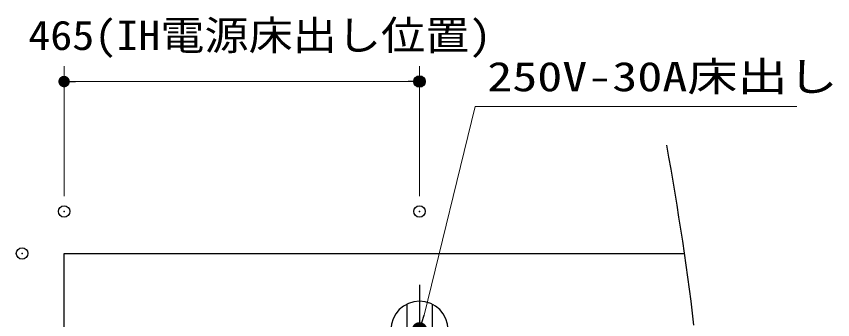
# Model space of a CAD drawing. Units: millimetres, scale not verified. Extents: x -9797 to 9797, y -4555 to 4555.
# Drawn here: x -4069 to -3001, y 1548 to 1945 of the extents above; entities that cross this region are included whole.
import ezdxf
from ezdxf.enums import TextEntityAlignment as Align

# ---------------------------------------------------------------- set-up
doc = ezdxf.new("R2010")
doc.units = ezdxf.units.MM
doc.header["$LTSCALE"] = 30
doc.header["$PDMODE"] = 32
doc.header["$PDSIZE"] = 15
for name, color, linetype, lineweight in [('0-0_0', 7, 'Continuous', 25), ('0-3_寸法ﾚｲﾔｰ', 30, 'Continuous', 13), ('0-4_DEFPOINTS', 7, 'Continuous', 25)]:
    doc.layers.add(name, color=color, linetype=linetype, lineweight=lineweight)
doc.styles.add('ＭＳ ゴシック', font='')
doc.styles.get('ＭＳ ゴシック').set_extended_font_data('MS Gothic')

# ---------------------------------------------------------------- blocks, each defined once
blk = doc.blocks.new('_DOT')
at = {"layer": '0-0_0', "color": 30}
blk.add_line((-15, 0), (-30, 0), dxfattribs=at)
for points in [[(0, 0), (-15, 0), (-14.88, 1.88)], [(0, 0), (-14.88, -1.88), (-15, 0)], [(0, 0), (-14.88, 1.88), (-14.53, 3.73)], [(0, 0), (-14.53, -3.73), (-14.88, -1.88)], [(0, 0), (-14.53, 3.73), (-13.95, 5.52)], [(0, 0), (-13.95, -5.52), (-14.53, -3.73)], [(0, 0), (-13.95, 5.52), (-13.14, 7.23)], [(0, 0), (-13.14, -7.23), (-13.95, -5.52)], [(0, 0), (-13.14, 7.23), (-12.14, 8.82)], [(0, 0), (-12.14, -8.82), (-13.14, -7.23)], [(0, 0), (-12.14, 8.82), (-10.93, 10.27)], [(0, 0), (-10.93, -10.27), (-12.14, -8.82)], [(0, 0), (-10.93, 10.27), (-9.56, 11.56)], [(0, 0), (-9.56, -11.56), (-10.93, -10.27)], [(0, 0), (-9.56, 11.56), (-8.04, 12.66)], [(0, 0), (-8.04, -12.66), (-9.56, -11.56)], [(0, 0), (-8.04, 12.66), (-6.39, 13.57)], [(0, 0), (-6.39, -13.57), (-8.04, -12.66)], [(0, 0), (-6.39, 13.57), (-4.64, 14.27)], [(0, 0), (-4.64, -14.27), (-6.39, -13.57)], [(0, 0), (-4.64, 14.27), (-2.81, 14.73)], [(0, 0), (-2.81, -14.73), (-4.64, -14.27)], [(0, 0), (-2.81, 14.73), (-0.94, 14.97)], [(0, 0), (-0.94, -14.97), (-2.81, -14.73)], [(0, 0), (-0.94, 14.97), (0.94, 14.97)], [(0, 0), (0.94, -14.97), (-0.94, -14.97)], [(0, 0), (0.94, 14.97), (2.81, 14.73)], [(0, 0), (2.81, 14.73), (4.64, 14.27)], [(0, 0), (4.64, 14.27), (6.39, 13.57)], [(0, 0), (6.39, 13.57), (8.04, 12.66)], [(0, 0), (8.04, 12.66), (9.56, 11.56)], [(0, 0), (9.56, 11.56), (10.93, 10.27)], [(0, 0), (10.93, 10.27), (12.14, 8.82)], [(0, 0), (12.14, 8.82), (13.14, 7.23)], [(0, 0), (13.14, 7.23), (13.95, 5.52)], [(0, 0), (13.95, 5.52), (14.53, 3.73)], [(0, 0), (14.53, 3.73), (14.88, 1.88)], [(0, 0), (14.88, 1.88), (15, 0)], [(0, 0), (2.81, -14.73), (0.94, -14.97)], [(0, 0), (4.64, -14.27), (2.81, -14.73)], [(0, 0), (6.39, -13.57), (4.64, -14.27)], [(0, 0), (8.04, -12.66), (6.39, -13.57)], [(0, 0), (9.56, -11.56), (8.04, -12.66)], [(0, 0), (10.93, -10.27), (9.56, -11.56)], [(0, 0), (12.14, -8.82), (10.93, -10.27)], [(0, 0), (13.14, -7.23), (12.14, -8.82)], [(0, 0), (13.95, -5.52), (13.14, -7.23)], [(0, 0), (14.53, -3.73), (13.95, -5.52)], [(0, 0), (14.88, -1.88), (14.53, -3.73)], [(0, 0), (15, 0), (14.88, -1.88)]]:
    blk.add_solid(points, dxfattribs=at)
blk = doc.blocks.new('A$C5C1B3A85')
at = {"layer": '0-0_0', "color": 1, "lineweight": 30}
for p, q in [((0, 1773.4), (0, -1773.4)), ((-496.2, 1009.7), (-496.2, -426.1)), ((496.2, 1009.7), (496.2, -426.1)), ((1773.4, 0), (-1773.4, 0)), ((-1041.2, -426.1), (1041.2, -426.1))]:
    blk.add_line(p, q, dxfattribs=at)
blk.add_circle((0, 0), 1125, dxfattribs=at)

msp = doc.modelspace()

# ---------------------------------------------------------------- linework, layer by layer
at = {"layer": '0-0_0'}
for points in [[(-3217.95, 1776.8), (-3215.28, 1761.08), (-3212.62, 1745.36), (-3209.98, 1729.63), (-3207.36, 1713.91), (-3204.78, 1698.19), (-3202.24, 1682.47), (-3199.75, 1666.75), (-3197.32, 1651.03), (-3194.96, 1635.31), (-3192.67, 1619.59), (-3190.47, 1603.87), (-3188.36, 1588.16), (-3186.35, 1572.45), (-3184.46, 1556.73), (-3182.68, 1541.02)], [(-3202.67, 985), (-4006.2, 985), (-4006.2, 1635), (-3194.91, 1635)]]:
    msp.add_lwpolyline(points, dxfattribs=at)
at = {"layer": '0-3_寸法ﾚｲﾔｰ'}
for p, q in [((-4006.2, 1710), (-4006.2, 1880)), ((-3541.2, 1710), (-3541.2, 1880)), ((-3991.2, 1860), (-3556.2, 1860))]:
    msp.add_line(p, q, dxfattribs=at)
msp.add_lwpolyline([(-3047.42, 1827.19), (-3468.52, 1827.19), (-3535.16, 1554.06)], dxfattribs=at)
at = {"layer": '0-4_DEFPOINTS'}
for p in [(-3541.2, 1860), (-4006.2, 1690), (-3541.2, 1690), (-4061.2, 1635)]:
    msp.add_point(p, dxfattribs=at)

# ---------------------------------------------------------------- block references
at = {"layer": '0-0_0', "xscale": -0.03333333, "yscale": 0.03333333}
msp.add_blockref('A$C5C1B3A85', (-3541.2, 1535), dxfattribs=at)
at = {"layer": '0-3_寸法ﾚｲﾔｰ'}
for p, xscale, yscale, rotation in [((-4006.2, 1860), 0.5, 0.5, 180), ((-3541.2, 1535), 0.6666667, 0.6666667, 252.40094)]:
    msp.add_blockref('_DOT', p, dxfattribs=dict(at, xscale=xscale, yscale=yscale, rotation=rotation))
at = {"layer": '0-3_寸法ﾚｲﾔｰ', "xscale": 0.5, "yscale": 0.5}
msp.add_blockref('_DOT', (-3541.2, 1860), dxfattribs=at)

# ---------------------------------------------------------------- texts
at = {"layer": '0-3_寸法ﾚｲﾔｰ', "style": 'ＭＳ ゴシック', "width": 1.1}
msp.add_text('465(IH電源床出し位置)', height=38.49, dxfattribs=at).set_placement((-4053.13, 1889.74), align=Align.BOTTOM_LEFT)
at = {"layer": '0-3_寸法ﾚｲﾔｰ', "color": 7, "style": 'ＭＳ ゴシック', "width": 1.25}
msp.add_text('250V-30A床出し', height=38.48, dxfattribs=at).set_placement((-3452.58, 1835.74), align=Align.BOTTOM_LEFT)

doc.saveas('drawing.dxf')
